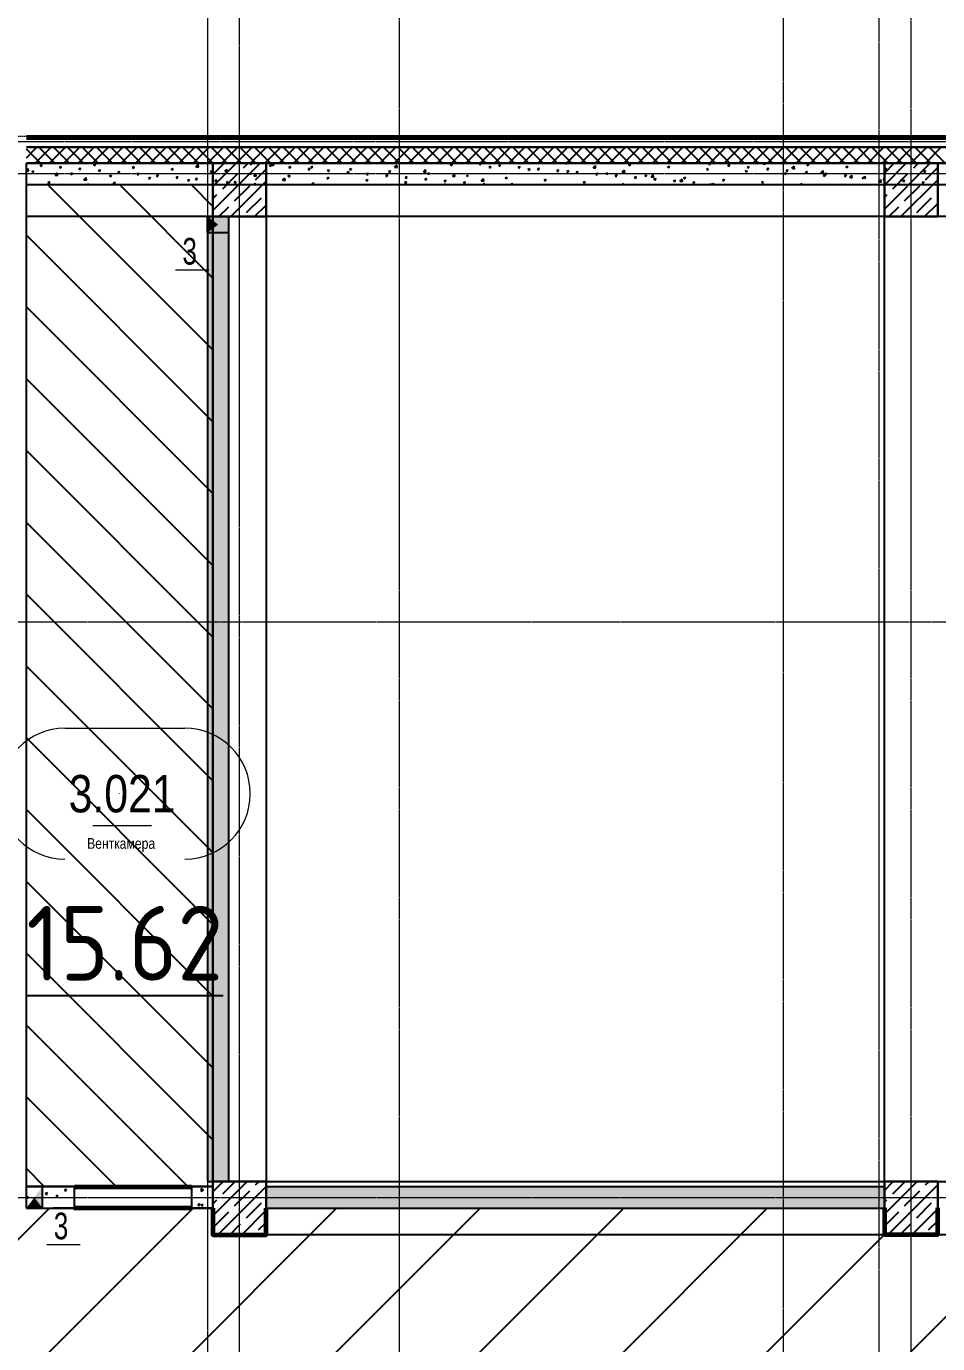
# Model space of a CAD drawing. Header units: millimetres. Extents: x 538266 to 1167394, y 114608 to 637157.
# Drawn here: x 1050734 to 1059284, y 586297 to 598654 of the extents above; entities that cross this region are included whole.
import ezdxf
from ezdxf.enums import TextEntityAlignment as Align

# ---------------------------------------------------------------- set-up
doc = ezdxf.new("R2010")
doc.units = ezdxf.units.MM
for name, pattern in [('CENTER2', [28.575, 19.05, -3.175, 3.175, -3.175]), ('DASHED', [19.05, 12.7, -6.35]), ('HIDDEN2', [4.7625, 3.175, -1.5875])]:
    doc.linetypes.add(name, pattern=pattern)
doc.layers.get('Defpoints').update_dxf_attribs({"color": 140})
for name, color, linetype, lineweight in [('0) шт стен 3 эт', 150, 'Continuous', 60), ('АР_Area', 5, 'Continuous', 5), ('АР_Колонны', 70, 'Continuous', 30), ('АР_Отв. марка', 4, 'Continuous', 9), ('АР_Стены ЖБ', 7, 'Continuous', 35), ('АР_Стены ПЕНОблок', 52, 'Continuous', 20), ('АР_Тонкая', 254, 'Continuous', 5), ('АР_Утеплитель', 31, 'Continuous', 0), ('АР_Штриховка', 8, 'Continuous', 0), ('ОВ_Отопление', 30, 'Continuous', 5)]:
    doc.layers.add(name, color=color, linetype=linetype, lineweight=lineweight)
for name, color, linetype, lineweight, plot in [('АР_Делит', 120, 'Continuous', 0, False), ('КР_Балки-0.5', 60, 'Continuous', 50, False), ('РД_Проем', 230, 'Continuous', 0, False)]:
    doc.layers.add(name, color=color, linetype=linetype, lineweight=lineweight, plot=plot)
doc.layers.add('РД_Оси_100', color=7, linetype='Continuous', lineweight=0, true_color=0x525252)
doc.layers.add('РД_проем_инж перемыч_подсчет', color=50, linetype='Continuous', plot=False)
doc.layers.add('ФВ-5', color=7, linetype='Continuous')
doc.styles.add('Arial0', font='arial.ttf')
doc.styles.add('style1', font='ARIALN.TTF')
doc.styles.add('СПДС', font='isocpeur.ttf', dxfattribs={"width": 0.9})

# ---------------------------------------------------------------- blocks, each defined once
blk = doc.blocks.new('СОШ_2200_АР_ОСИ_М100_28.05.24')
at = {"layer": 'АР_Делит', "color": 251, "linetype": 'DASHED', "true_color": 0x636466}
blk.add_lwpolyline([(-355, 13145), (-355, 100855), (37145, 100855), (37145, 129155), (72745, 129155), (72745, 135155), (114955, 135155), (114955, -355)], dxfattribs=at)
at = {"layer": 'РД_Оси_100', "color": 251, "linetype": 'CENTER2', "true_color": 0x636466}
for p, q in [((-5954.958, 96300), (119910, 96300)), ((-5954.958, 90900), (119910, 90900))]:
    blk.add_line(p, q, dxfattribs=at)
for points in [[(5849.555, 139938.679), (6000, 139538.679), (6000, -6194.559)], [(6300, -6195.83), (6300, 139538.679), (6450, 139938.679)], [(7800, -6155), (7800, 139938.679)], [(11400, 139938.679), (11400, -6155)], [(12000.12, -6155), (12300, -5755), (12300, 139538.679), (12000, 139938.679)], [(12600, -6155), (12600, 139938.679)], [(119910, 100950), (119410, 100800), (-5454.958, 100800), (-5954.958, 100950)], [(119910, 100350), (119410, 100500), (-5454.958, 100500), (-5954.958, 100350)]]:
    blk.add_lwpolyline(points, dxfattribs=at)
blk = doc.blocks.new('MOK-МаркаПом_овал_ареал')
for p, q in [((-5.36, 6.14), (5.89, 6.14)), ((-2.75, -3), (2.75, -3))]:
    blk.add_line(p, q)
for centre, radius, start, end in [((-5.36, 0), 6.14, 90, 270), ((5.89, 0), 6.14, 270, 90), ((-7.41, 0), 7.16, 0, 0.001)]:
    blk.add_arc(centre, radius, start, end)
at = {"color": 0, "style": 'style1'}
blk.add_attdef('АР-ПОМЕЩЕНИЕ:НОМЕР', text='', height=3, dxfattribs=at).set_placement((0.26, 0), align=Align.MIDDLE)
at = {"layer": 'Defpoints', "color": 2, "style": 'style1'}
blk.add_attdef('АР-ПОМЕЩЕНИЕ:НАИМЕНОВАНИЕ', text='', height=1, dxfattribs=at).set_placement((-0.09, -4.81), align=Align.MIDDLE)
blk = doc.blocks.new('MOK-МаркаПроема инж.')
blk.add_line((-1.33, -1.75), (1.8, -1.75))
at = {"color": 0, "style": 'Arial0', "width": 0.7}
blk.add_attdef('АР-ПРОЕМ:Коробка', text='', height=2.5, dxfattribs=at).set_placement((0, 0), align=Align.MIDDLE)
blk = doc.blocks.new('3_этаж1')
at = {"layer": 'АР_Штриховка', "linetype": 'Continuous', "lineweight": 25, "true_color": 0x000000}
h = blk.add_hatch(dxfattribs=at)
h.set_pattern_fill('AR-CONC', color=18, angle=-315, style=0)
h.set_pattern_definition([(95, (480135.4, 374055.5), (140.09465, 117.55338), [19.05, -209.55]), (40, (480135.4, 374055.5), (-160.01845, 110.17673), [15.24, -167.64058]), (145.451445, (480147.07, 374065.29), (-19.9238, 227.7301), [16.19001, -178.09024]), (91.1842, (480099.48, 374091.41), (221.41024, 161.95341), [28.575, -314.325]), (141.63556, (480117.93, 374104.9), (-7.08662, 342.82676), [24.28502, -267.1356]), (36.18415, (480099.48, 374091.4), (-7.08662, 342.82676), [22.85997, -251.45973]), (66, (480126.42, 374100.4), (179.51998, 34.89515), [19.05, -209.55]), (11, (480126.42, 374100.4), (-86.53993, 173.94119), [15.24, -167.64]), (116.451445, (480141.38, 374103.3), (92.98005, 208.83634), [16.19001, -178.08994]), (82.5, (480135.4, 374055.49), (-57.605469, 61.973414), [0, -165.608, 0, -170.18, 0, -168.275]), (52.5, (480135.4, 374055.49), (-23.589727, 118.087), [0, -97.028, 0, -161.798, 0, -64.135]), (12.5, (480095.345, 374015.44), (99.927863, 91.826196), [0, -63.5, 0, -198.12, 0, -262.89]), (2.5, (480077.38, 373997.48), (86.763904, 122.722393), [0, -82.55, 0, -131.572, 0, -186.69])])
h.paths.add_polyline_path([(690584, 596869), (690384, 596869), (690384, 587819), (690584, 587819)], flags=0)
h = blk.add_hatch(dxfattribs=at)
h.set_pattern_fill('AR-CONC', color=18, angle=45, style=0)
h.set_pattern_definition([(95, (480135.4, 374055.5), (140.09465, 117.55338), [19.05, -209.55]), (40, (480135.4, 374055.5), (-160.01845, 110.17673), [15.24, -167.64058]), (145.451445, (480147.07, 374065.29), (-19.9238, 227.7301), [16.19001, -178.09024]), (91.1842, (480099.48, 374091.41), (221.41024, 161.95341), [28.575, -314.325]), (141.63556, (480117.93, 374104.9), (-7.08662, 342.82676), [24.28502, -267.1356]), (36.18415, (480099.48, 374091.4), (-7.08662, 342.82676), [22.85997, -251.45973]), (66, (480126.42, 374100.4), (179.51998, 34.89515), [19.05, -209.55]), (11, (480126.42, 374100.4), (-86.53993, 173.94119), [15.24, -167.64]), (116.451445, (480141.38, 374103.3), (92.98005, 208.83634), [16.19001, -178.08994]), (82.5, (480135.4, 374055.49), (-57.605469, 61.973414), [0, -165.608, 0, -170.18, 0, -168.275]), (52.5, (480135.4, 374055.49), (-23.589727, 118.087), [0, -97.028, 0, -161.798, 0, -64.135]), (12.5, (480095.345, 374015.44), (99.927863, 91.826196), [0, -63.5, 0, -198.12, 0, -262.89]), (2.5, (480077.38, 373997.48), (86.763904, 122.722393), [0, -82.55, 0, -131.572, 0, -186.69])])
h.paths.add_polyline_path([(696734, 587569), (696734, 587769), (690934, 587769), (690934, 587569)], flags=0)
at = {"layer": 'ОВ_Отопление', "linetype": 'Continuous', "lineweight": 25, "true_color": 0x000000}
for points in [[(690384, 596869), (690384, 596719), (690484, 596794)], [(690384, 596719), (690584, 596719), (690484, 596794)], [(688834, 587569), (688834, 587769), (688759, 587669)], [(688684, 587569), (688834, 587569), (688759, 587669)]]:
    blk.add_hatch(color=18, dxfattribs=at).paths.add_polyline_path(points, flags=0)
at = {"layer": 'АР_Колонны', "color": 18, "linetype": 'HIDDEN2', "lineweight": 25, "true_color": 0x000000}
for p, q in [((690434, 597369), (690934, 597369)), ((690434, 596869), (690434, 597369)), ((690934, 597369), (690934, 596869)), ((696734, 597369), (697234, 597369)), ((696734, 596869), (696734, 597369)), ((697234, 597369), (697234, 596869)), ((690934, 596869), (690434, 596869)), ((697234, 596869), (696734, 596869)), ((690434, 587819), (690934, 587819)), ((690434, 587319), (690434, 587819)), ((690934, 587819), (690934, 587319)), ((696734, 587819), (697234, 587819)), ((696734, 587319), (696734, 587819)), ((697234, 587819), (697234, 587319)), ((690934, 587319), (690434, 587319)), ((697234, 587319), (696734, 587319))]:
    blk.add_line(p, q, dxfattribs=at)
at = {"layer": 'АР_Колонны', "color": 18, "linetype": 'Continuous', "lineweight": 25, "true_color": 0x000000}
for p, q in [((690934, 597369), (690434, 597369)), ((690434, 597369), (690434, 596869)), ((690934, 597369), (690434, 597369)), ((690434, 597369), (690434, 596869)), ((690934, 596869), (690934, 597369)), ((690934, 596869), (690934, 597369)), ((697234, 597369), (696734, 597369)), ((696734, 597369), (696734, 596869)), ((697234, 597369), (696734, 597369)), ((696734, 597369), (696734, 596869)), ((697234, 596869), (697234, 597369)), ((697234, 596869), (697234, 597369)), ((690434, 596869), (690934, 596869)), ((690434, 596869), (690934, 596869)), ((696734, 596869), (697234, 596869)), ((696734, 596869), (697234, 596869)), ((690934, 587819), (690434, 587819)), ((690434, 587819), (690434, 587319)), ((690934, 587819), (690434, 587819)), ((690434, 587819), (690434, 587319)), ((690934, 587319), (690934, 587819)), ((690934, 587319), (690934, 587819)), ((697234, 587819), (696734, 587819)), ((696734, 587819), (696734, 587319)), ((697234, 587819), (696734, 587819)), ((696734, 587819), (696734, 587319)), ((697234, 587319), (697234, 587819)), ((697234, 587319), (697234, 587819)), ((690434, 587319), (690934, 587319)), ((690434, 587319), (690934, 587319)), ((696734, 587319), (697234, 587319)), ((696734, 587319), (697234, 587319))]:
    blk.add_line(p, q, dxfattribs=at)
at = {"layer": 'АР_Стены ЖБ', "color": 18, "linetype": 'Continuous', "lineweight": 25, "true_color": 0x000000}
for p, q in [((690934, 597369), (690434, 597369)), ((690434, 597369), (690434, 596869)), ((690934, 596869), (690934, 597369)), ((697234, 597369), (696734, 597369)), ((696734, 597369), (696734, 596869)), ((697234, 596869), (697234, 597369)), ((690434, 596869), (690934, 596869)), ((696734, 596869), (697234, 596869)), ((690934, 587819), (690434, 587819)), ((690434, 587819), (690434, 587319)), ((690934, 587319), (690934, 587819)), ((697234, 587819), (696734, 587819)), ((696734, 587819), (696734, 587319)), ((697234, 587319), (697234, 587819)), ((690434, 587319), (690934, 587319)), ((696734, 587319), (697234, 587319))]:
    blk.add_line(p, q, dxfattribs=at)
at = {"layer": 'АР_Стены ПЕНОблок', "color": 18, "linetype": 'Continuous', "lineweight": 25, "true_color": 0x000000}
for p, q in [((708584, 597369), (688684, 597369)), ((688684, 597169), (708584, 597169)), ((690584, 596869), (690384, 596869)), ((690384, 596869), (690384, 587819)), ((690584, 587819), (690584, 596869)), ((690384, 587819), (690584, 587819)), ((689134, 587769), (688684, 587769)), ((689134, 587569), (689134, 587769)), ((690434, 587769), (690234, 587769)), ((690234, 587769), (690234, 587569)), ((690434, 587569), (690434, 587769)), ((696734, 587769), (690934, 587769)), ((690934, 587769), (690934, 587569)), ((696734, 587569), (696734, 587769)), ((688684, 587569), (689134, 587569)), ((690234, 587569), (690434, 587569)), ((690934, 587569), (696734, 587569))]:
    blk.add_line(p, q, dxfattribs=at)
at = {"layer": 'АР_Тонкая', "color": 18, "linetype": 'Continuous', "lineweight": 25, "true_color": 0x000000}
for p, q in [((708584, 597624), (688684, 597624)), ((708584, 597599), (688684, 597599)), ((688684, 597599), (708584, 597599)), ((688684, 597519), (708584, 597519))]:
    blk.add_line(p, q, dxfattribs=at)
at = {"layer": 'АР_Утеплитель', "color": 18, "linetype": 'Continuous', "lineweight": 25, "true_color": 0x000000}
for p, q in [((708584, 597519), (688684, 597519)), ((688684, 597369), (708584, 597369))]:
    blk.add_line(p, q, dxfattribs=at)
at = {"layer": 'АР_Штриховка', "color": 18, "linetype": 'Continuous', "lineweight": 25, "true_color": 0x000000}
for p, q in [((688684, 597623), (708584, 597623)), ((688684, 597622), (708584, 597622)), ((688684, 597621), (708584, 597621)), ((688684, 597620), (708584, 597620)), ((688684, 597619), (708584, 597619)), ((688684, 597618), (708584, 597618)), ((688684, 597617), (708584, 597617)), ((688684, 597616), (708584, 597616)), ((688684, 597615), (708584, 597615)), ((688684, 597614), (708584, 597614)), ((688684, 597613), (708584, 597613)), ((688684, 597612), (708584, 597612)), ((688684, 597611), (708584, 597611)), ((688684, 597610), (708584, 597610)), ((688684, 597609), (708584, 597609)), ((688684, 597608), (708584, 597608)), ((688684, 597607), (708584, 597607)), ((688684, 597606), (708584, 597606)), ((688684, 597605), (708584, 597605)), ((688684, 597604), (708584, 597604)), ((688684, 597603), (708584, 597603)), ((688684, 597602), (708584, 597602)), ((688684, 597601), (708584, 597601)), ((688684, 597600), (708584, 597600)), ((688684, 597599), (708584, 597599)), ((688684, 597421), (688781, 597519)), ((688817, 597369), (688684, 597503)), ((688766, 597369), (688916, 597519)), ((688952, 597369), (688802, 597519)), ((688901, 597369), (689051, 597519)), ((689087, 597369), (688937, 597519)), ((689035, 597369), (689185, 597519)), ((689221, 597369), (689071, 597519)), ((689170, 597369), (689320, 597519)), ((689356, 597369), (689206, 597519)), ((689305, 597369), (689455, 597519)), ((689491, 597369), (689341, 597519)), ((689439, 597369), (689589, 597519)), ((689626, 597369), (689476, 597519)), ((689574, 597369), (689724, 597519)), ((689760, 597369), (689610, 597519)), ((689709, 597369), (689859, 597519)), ((689895, 597369), (689745, 597519)), ((689844, 597369), (689994, 597519)), ((690030, 597369), (689880, 597519)), ((689978, 597369), (690128, 597519)), ((690164, 597369), (690014, 597519)), ((690113, 597369), (690263, 597519)), ((690299, 597369), (690149, 597519)), ((690248, 597369), (690398, 597519)), ((690434, 597369), (690284, 597519)), ((690382, 597369), (690532, 597519)), ((690569, 597369), (690419, 597519)), ((690517, 597369), (690667, 597519)), ((690703, 597369), (690553, 597519)), ((690652, 597369), (690802, 597519)), ((690838, 597369), (690688, 597519)), ((690786, 597369), (690936, 597519)), ((690973, 597369), (690823, 597519)), ((690921, 597369), (691071, 597519)), ((691107, 597369), (690957, 597519)), ((691056, 597369), (691206, 597519)), ((691242, 597369), (691092, 597519)), ((691191, 597369), (691341, 597519)), ((691377, 597369), (691227, 597519)), ((691325, 597369), (691475, 597519)), ((691511, 597369), (691361, 597519)), ((691460, 597369), (691610, 597519)), ((691646, 597369), (691496, 597519)), ((691595, 597369), (691745, 597519)), ((691781, 597369), (691631, 597519)), ((691729, 597369), (691879, 597519)), ((691916, 597369), (691766, 597519)), ((691864, 597369), (692014, 597519)), ((692050, 597369), (691900, 597519)), ((691999, 597369), (692149, 597519)), ((692185, 597369), (692035, 597519)), ((692134, 597369), (692284, 597519)), ((692320, 597369), (692170, 597519)), ((692268, 597369), (692418, 597519)), ((692454, 597369), (692304, 597519)), ((692403, 597369), (692553, 597519)), ((692589, 597369), (692439, 597519)), ((692538, 597369), (692688, 597519)), ((692724, 597369), (692574, 597519)), ((692672, 597369), (692822, 597519)), ((692858, 597369), (692708, 597519)), ((692807, 597369), (692957, 597519)), ((692993, 597369), (692843, 597519)), ((692942, 597369), (693092, 597519)), ((693128, 597369), (692978, 597519)), ((693076, 597369), (693226, 597519)), ((693263, 597369), (693113, 597519)), ((693211, 597369), (693361, 597519)), ((693397, 597369), (693247, 597519)), ((693346, 597369), (693496, 597519)), ((693532, 597369), (693382, 597519)), ((693481, 597369), (693631, 597519)), ((693667, 597369), (693517, 597519)), ((693615, 597369), (693765, 597519)), ((693801, 597369), (693651, 597519)), ((693750, 597369), (693900, 597519)), ((693936, 597369), (693786, 597519)), ((693885, 597369), (694035, 597519)), ((694071, 597369), (693921, 597519)), ((694019, 597369), (694169, 597519)), ((694206, 597369), (694056, 597519)), ((694154, 597369), (694304, 597519)), ((694340, 597369), (694190, 597519)), ((694289, 597369), (694439, 597519)), ((694475, 597369), (694325, 597519)), ((694423, 597369), (694573, 597519)), ((694610, 597369), (694460, 597519)), ((694558, 597369), (694708, 597519)), ((694744, 597369), (694594, 597519)), ((694693, 597369), (694843, 597519)), ((694879, 597369), (694729, 597519)), ((694828, 597369), (694978, 597519)), ((695014, 597369), (694864, 597519)), ((694962, 597369), (695112, 597519)), ((695148, 597369), (694998, 597519)), ((695097, 597369), (695247, 597519)), ((695283, 597369), (695133, 597519)), ((695232, 597369), (695382, 597519)), ((695418, 597369), (695268, 597519)), ((695366, 597369), (695516, 597519)), ((695553, 597369), (695403, 597519)), ((695501, 597369), (695651, 597519)), ((695687, 597369), (695537, 597519)), ((695636, 597369), (695786, 597519)), ((695822, 597369), (695672, 597519)), ((695771, 597369), (695921, 597519)), ((695957, 597369), (695807, 597519)), ((695905, 597369), (696055, 597519)), ((696091, 597369), (695941, 597519)), ((696040, 597369), (696190, 597519)), ((696226, 597369), (696076, 597519)), ((696175, 597369), (696325, 597519)), ((696361, 597369), (696211, 597519)), ((696309, 597369), (696459, 597519)), ((696495, 597369), (696345, 597519)), ((696444, 597369), (696594, 597519)), ((696630, 597369), (696480, 597519)), ((696579, 597369), (696729, 597519)), ((696765, 597369), (696615, 597519)), ((696713, 597369), (696863, 597519)), ((696900, 597369), (696750, 597519)), ((696848, 597369), (696998, 597519)), ((697034, 597369), (696884, 597519)), ((696983, 597369), (697133, 597519)), ((697169, 597369), (697019, 597519)), ((697118, 597369), (697268, 597519)), ((697304, 597369), (697154, 597519)), ((688684, 597300), (688702, 597320)), ((688705, 597296), (688702, 597320)), ((688813, 597344), (688825, 597359)), ((688813, 597344), (688828, 597343)), ((688828, 597343), (688825, 597359)), ((688955, 597369), (688961, 597365)), ((688961, 597365), (688962, 597369)), ((688995, 597329), (689007, 597343)), ((688995, 597329), (689010, 597327)), ((689010, 597327), (689007, 597343)), ((689177, 597313), (689190, 597327)), ((689193, 597311), (689190, 597327)), ((689313, 597354), (689331, 597360)), ((689313, 597353), (689326, 597345)), ((689326, 597345), (689331, 597360)), ((689678, 597333), (689696, 597340)), ((689678, 597333), (689691, 597324)), ((689691, 597324), (689696, 597340)), ((690043, 597313), (690061, 597320)), ((690056, 597304), (690061, 597319)), ((690275, 597336), (690295, 597357)), ((690275, 597336), (690298, 597333)), ((690298, 597333), (690295, 597357)), ((690434, 597151), (690652, 597369)), ((690434, 596926), (690876, 597369)), ((690434, 597263), (690540, 597369)), ((690630, 597369), (690634, 597366)), ((690634, 597366), (690635, 597369)), ((690722, 597327), (690764, 597369)), ((690782, 597360), (690789, 597369)), ((690782, 597360), (690797, 597359)), ((690797, 597359), (690795, 597369)), ((690964, 597344), (690976, 597359)), ((690964, 597344), (690979, 597343)), ((690979, 597343), (690976, 597359)), ((690987, 597354), (691004, 597361)), ((690987, 597354), (690999, 597345)), ((690999, 597345), (691004, 597361)), ((691146, 597328), (691158, 597343)), ((691146, 597328), (691161, 597327)), ((691161, 597327), (691158, 597343)), ((691328, 597312), (691341, 597327)), ((691343, 597311), (691341, 597327)), ((691352, 597334), (691370, 597341)), ((691352, 597334), (691364, 597325)), ((691364, 597325), (691369, 597340)), ((691717, 597313), (691735, 597320)), ((691729, 597305), (691734, 597320)), ((692139, 597332), (692159, 597352)), ((692139, 597332), (692162, 597328)), ((692162, 597328), (692159, 597352)), ((692304, 597369), (692308, 597366)), ((692308, 597366), (692309, 597369)), ((692660, 597355), (692678, 597361)), ((692660, 597354), (692673, 597346)), ((692673, 597346), (692678, 597361)), ((692933, 597360), (692940, 597369)), ((692933, 597360), (692948, 597359)), ((692948, 597359), (692946, 597369)), ((693025, 597334), (693043, 597341)), ((693025, 597334), (693038, 597326)), ((693038, 597326), (693043, 597341)), ((693115, 597344), (693127, 597359)), ((693115, 597344), (693130, 597343)), ((693130, 597343), (693127, 597359)), ((693297, 597328), (693309, 597343)), ((693297, 597328), (693312, 597327)), ((693312, 597327), (693309, 597343)), ((693390, 597314), (693408, 597321)), ((693403, 597305), (693408, 597321)), ((693479, 597312), (693492, 597327)), ((693494, 597311), (693492, 597327)), ((693732, 597369), (693732, 597369)), ((693732, 597369), (693754, 597365)), ((693754, 597365), (693754, 597369)), ((693978, 597369), (693981, 597367)), ((693981, 597367), (693982, 597369)), ((694003, 597327), (694023, 597347)), ((694003, 597327), (694025, 597323)), ((694025, 597323), (694023, 597347)), ((694334, 597355), (694352, 597362)), ((694334, 597355), (694346, 597346)), ((694346, 597346), (694351, 597362)), ((694699, 597335), (694717, 597342)), ((694699, 597335), (694711, 597326)), ((694711, 597326), (694717, 597341)), ((695064, 597315), (695082, 597321)), ((695076, 597306), (695082, 597321)), ((695084, 597360), (695091, 597369)), ((695084, 597360), (695099, 597358)), ((695099, 597358), (695097, 597369)), ((695266, 597344), (695278, 597358)), ((695266, 597344), (695281, 597342)), ((695281, 597342), (695278, 597358)), ((695448, 597328), (695460, 597342)), ((695448, 597328), (695463, 597327)), ((695463, 597327), (695460, 597342)), ((695596, 597364), (695600, 597369)), ((695596, 597364), (695618, 597360)), ((695618, 597360), (695617, 597369)), ((695630, 597312), (695643, 597327)), ((695645, 597311), (695642, 597327)), ((695653, 597369), (695655, 597367)), ((695655, 597367), (695655, 597369)), ((695867, 597322), (695887, 597342)), ((695867, 597322), (695889, 597318)), ((695889, 597318), (695887, 597342)), ((696007, 597356), (696025, 597363)), ((696007, 597356), (696020, 597347)), ((696020, 597347), (696025, 597362)), ((696372, 597335), (696390, 597342)), ((696372, 597335), (696385, 597327)), ((696385, 597327), (696390, 597342)), ((696734, 597164), (696938, 597369)), ((696734, 596940), (697162, 597369)), ((696734, 597277), (696826, 597369)), ((696737, 597315), (696755, 597322)), ((696750, 597306), (696755, 597322)), ((697009, 597327), (697050, 597369)), ((697121, 597215), (697234, 597328)), ((688684, 597299), (688705, 597296)), ((688735, 597292), (688753, 597299)), ((688735, 597292), (688747, 597283)), ((688747, 597283), (688752, 597299)), ((688886, 597190), (688904, 597197)), ((688899, 597181), (688904, 597196)), ((688953, 597257), (688973, 597278)), ((688953, 597257), (688976, 597254)), ((688976, 597254), (688973, 597278)), ((689100, 597272), (689118, 597278)), ((689100, 597271), (689112, 597263)), ((689112, 597263), (689117, 597278)), ((689177, 597313), (689193, 597311)), ((689224, 597215), (689244, 597236)), ((689224, 597215), (689247, 597212)), ((689247, 597212), (689244, 597236)), ((689360, 597297), (689372, 597311)), ((689360, 597297), (689375, 597295)), ((689375, 597295), (689372, 597311)), ((689465, 597251), (689483, 597258)), ((689465, 597251), (689477, 597243)), ((689477, 597243), (689482, 597258)), ((689496, 597173), (689515, 597194)), ((689518, 597170), (689515, 597194)), ((689542, 597281), (689554, 597295)), ((689542, 597281), (689557, 597279)), ((689557, 597279), (689554, 597295)), ((689724, 597265), (689736, 597279)), ((689724, 597265), (689739, 597263)), ((689739, 597263), (689736, 597279)), ((689830, 597231), (689848, 597238)), ((689830, 597231), (689842, 597222)), ((689842, 597222), (689848, 597238)), ((689906, 597249), (689918, 597263)), ((689906, 597249), (689921, 597247)), ((689921, 597247), (689918, 597263)), ((690043, 597313), (690056, 597304)), ((690088, 597233), (690101, 597247)), ((690088, 597233), (690104, 597232)), ((690103, 597232), (690101, 597247)), ((690195, 597211), (690213, 597217)), ((690195, 597210), (690207, 597202)), ((690207, 597202), (690213, 597217)), ((690271, 597217), (690283, 597232)), ((690271, 597217), (690286, 597216)), ((690286, 597216), (690283, 597232)), ((690408, 597293), (690426, 597299)), ((690408, 597292), (690421, 597284)), ((690421, 597284), (690426, 597299)), ((690453, 597201), (690465, 597216)), ((690453, 597201), (690468, 597200)), ((690468, 597200), (690465, 597216)), ((690526, 597131), (690666, 597271)), ((690546, 597294), (690566, 597315)), ((690546, 597294), (690569, 597291)), ((690560, 597190), (690578, 597197)), ((690569, 597291), (690566, 597315)), ((690572, 597181), (690578, 597197)), ((690601, 596869), (690934, 597202)), ((690635, 597185), (690647, 597200)), ((690650, 597184), (690647, 597200)), ((690773, 597272), (690791, 597279)), ((690773, 597272), (690786, 597263)), ((690786, 597263), (690791, 597279)), ((690817, 597252), (690837, 597273)), ((690817, 597252), (690840, 597249)), ((690835, 597215), (690934, 597314)), ((690840, 597249), (690837, 597273)), ((691088, 597210), (691108, 597231)), ((691088, 597210), (691111, 597207)), ((691111, 597207), (691108, 597231)), ((691138, 597252), (691156, 597259)), ((691138, 597252), (691151, 597243)), ((691151, 597243), (691156, 597258)), ((691328, 597312), (691344, 597311)), ((691503, 597231), (691521, 597238)), ((691503, 597231), (691516, 597223)), ((691511, 597296), (691523, 597311)), ((691511, 597296), (691526, 597295)), ((691516, 597223), (691521, 597238)), ((691526, 597295), (691523, 597311)), ((691693, 597280), (691705, 597295)), ((691693, 597280), (691708, 597279)), ((691708, 597279), (691705, 597295)), ((691717, 597313), (691729, 597305)), ((691868, 597211), (691886, 597218)), ((691868, 597211), (691881, 597202)), ((691875, 597265), (691887, 597279)), ((691875, 597265), (691890, 597263)), ((691881, 597202), (691886, 597218)), ((691890, 597263), (691887, 597279)), ((692057, 597249), (692069, 597263)), ((692057, 597249), (692072, 597247)), ((692072, 597247), (692069, 597263)), ((692082, 597293), (692100, 597300)), ((692082, 597293), (692094, 597284)), ((692094, 597284), (692099, 597300)), ((692233, 597191), (692251, 597198)), ((692239, 597233), (692252, 597247)), ((692239, 597233), (692254, 597231)), ((692246, 597182), (692251, 597197)), ((692254, 597231), (692251, 597247)), ((692410, 597289), (692430, 597310)), ((692410, 597289), (692433, 597286)), ((692421, 597217), (692434, 597231)), ((692421, 597217), (692437, 597215)), ((692433, 597286), (692430, 597310)), ((692437, 597215), (692434, 597231)), ((692447, 597273), (692465, 597280)), ((692447, 597272), (692459, 597264)), ((692459, 597264), (692465, 597279)), ((692604, 597201), (692616, 597215)), ((692604, 597201), (692619, 597199)), ((692619, 597199), (692616, 597215)), ((692681, 597247), (692701, 597268)), ((692681, 597247), (692704, 597244)), ((692704, 597244), (692701, 597268)), ((692786, 597185), (692798, 597199)), ((692801, 597183), (692798, 597199)), ((692812, 597252), (692830, 597259)), ((692812, 597252), (692824, 597244)), ((692824, 597244), (692830, 597259)), ((692952, 597205), (692972, 597226)), ((692952, 597205), (692975, 597202)), ((692975, 597202), (692972, 597226)), ((693177, 597232), (693195, 597239)), ((693177, 597232), (693189, 597223)), ((693189, 597223), (693195, 597239)), ((693390, 597314), (693403, 597305)), ((693479, 597312), (693495, 597311)), ((693542, 597212), (693560, 597219)), ((693542, 597211), (693554, 597203)), ((693554, 597203), (693560, 597218)), ((693662, 597296), (693674, 597311)), ((693662, 597296), (693677, 597295)), ((693677, 597295), (693674, 597311)), ((693755, 597294), (693773, 597300)), ((693755, 597293), (693768, 597285)), ((693768, 597285), (693773, 597300)), ((693844, 597280), (693856, 597295)), ((693844, 597280), (693859, 597279)), ((693859, 597279), (693856, 597295)), ((693907, 597191), (693925, 597198)), ((693919, 597183), (693925, 597198)), ((694026, 597264), (694038, 597279)), ((694026, 597264), (694041, 597263)), ((694041, 597263), (694038, 597279)), ((694120, 597273), (694138, 597280)), ((694120, 597273), (694133, 597265)), ((694133, 597265), (694138, 597280)), ((694208, 597248), (694220, 597263)), ((694208, 597248), (694223, 597247)), ((694223, 597247), (694220, 597263)), ((694274, 597285), (694294, 597305)), ((694274, 597285), (694297, 597281)), ((694297, 597281), (694294, 597305)), ((694390, 597232), (694403, 597247)), ((694390, 597232), (694405, 597231)), ((694405, 597231), (694402, 597247)), ((694485, 597253), (694503, 597260)), ((694485, 597253), (694498, 597244)), ((694498, 597244), (694503, 597260)), ((694545, 597243), (694565, 597263)), ((694545, 597243), (694568, 597239)), ((694568, 597239), (694565, 597263)), ((694572, 597217), (694585, 597231)), ((694572, 597217), (694588, 597215)), ((694588, 597215), (694585, 597231)), ((694755, 597201), (694767, 597215)), ((694755, 597201), (694770, 597199)), ((694770, 597199), (694767, 597215)), ((694816, 597201), (694836, 597221)), ((694816, 597201), (694839, 597197)), ((694839, 597197), (694836, 597221)), ((694850, 597233), (694868, 597239)), ((694850, 597232), (694863, 597224)), ((694863, 597224), (694868, 597239)), ((694937, 597185), (694949, 597199)), ((694952, 597183), (694949, 597199)), ((695064, 597314), (695076, 597306)), ((695215, 597212), (695233, 597219)), ((695215, 597212), (695228, 597203)), ((695228, 597203), (695233, 597219)), ((695429, 597294), (695447, 597301)), ((695429, 597294), (695441, 597285)), ((695441, 597285), (695447, 597301)), ((695580, 597192), (695598, 597199)), ((695593, 597183), (695598, 597198)), ((695630, 597312), (695645, 597311)), ((695794, 597274), (695812, 597281)), ((695794, 597274), (695806, 597265)), ((695806, 597265), (695812, 597280)), ((695813, 597296), (695825, 597311)), ((695813, 597296), (695828, 597295)), ((695828, 597295), (695825, 597311)), ((695995, 597280), (696007, 597295)), ((695995, 597280), (696010, 597279)), ((696010, 597279), (696007, 597295)), ((696138, 597280), (696158, 597300)), ((696138, 597280), (696160, 597276)), ((696160, 597276), (696158, 597300)), ((696159, 597253), (696177, 597260)), ((696159, 597253), (696171, 597245)), ((696171, 597245), (696177, 597260)), ((696177, 597264), (696189, 597279)), ((696177, 597264), (696192, 597263)), ((696192, 597263), (696189, 597279)), ((696359, 597248), (696371, 597263)), ((696359, 597248), (696374, 597247)), ((696374, 597247), (696371, 597263)), ((696409, 597238), (696429, 597258)), ((696409, 597238), (696431, 597234)), ((696431, 597234), (696429, 597258)), ((696524, 597233), (696542, 597240)), ((696524, 597233), (696536, 597224)), ((696537, 597224), (696542, 597240)), ((696541, 597232), (696553, 597247)), ((696541, 597232), (696556, 597231)), ((696556, 597231), (696553, 597247)), ((696680, 597196), (696700, 597216)), ((696680, 597196), (696703, 597192)), ((696703, 597192), (696700, 597216)), ((696723, 597216), (696736, 597231)), ((696723, 597216), (696739, 597215)), ((696739, 597215), (696736, 597231)), ((696737, 597315), (696750, 597306)), ((696812, 597131), (696952, 597271)), ((696887, 596869), (697234, 597215)), ((696889, 597213), (696907, 597220)), ((696889, 597213), (696902, 597204)), ((696902, 597204), (696907, 597219)), ((696906, 597200), (696918, 597215)), ((696906, 597200), (696921, 597199)), ((696921, 597199), (696918, 597215)), ((697088, 597184), (697100, 597199)), ((697103, 597183), (697100, 597199)), ((697102, 597295), (697120, 597302)), ((697102, 597294), (697115, 597286)), ((697115, 597286), (697120, 597301)), ((688886, 597189), (688899, 597181)), ((689251, 597169), (689269, 597176)), ((689251, 597169), (689252, 597169)), ((689267, 597169), (689269, 597176)), ((689496, 597173), (689518, 597170)), ((690434, 597038), (690470, 597075)), ((690560, 597190), (690572, 597181)), ((690635, 597185), (690650, 597184)), ((690638, 597018), (690779, 597159)), ((690817, 597169), (690829, 597184)), ((690817, 597169), (690821, 597169)), ((690832, 597169), (690829, 597184)), ((690925, 597170), (690943, 597177)), ((690925, 597170), (690926, 597169)), ((690940, 597169), (690943, 597176)), ((691360, 597169), (691379, 597189)), ((691382, 597169), (691379, 597189)), ((692233, 597191), (692246, 597182)), ((692598, 597170), (692616, 597177)), ((692598, 597170), (692601, 597169)), ((692613, 597169), (692616, 597177)), ((692786, 597185), (692801, 597183)), ((692968, 597169), (692980, 597183)), ((692968, 597169), (692970, 597169)), ((692983, 597169), (692980, 597183)), ((693228, 597169), (693243, 597184)), ((693245, 597169), (693243, 597184)), ((693907, 597191), (693919, 597183)), ((694272, 597171), (694290, 597178)), ((694272, 597171), (694275, 597169)), ((694287, 597169), (694290, 597178)), ((694937, 597185), (694952, 597183)), ((695097, 597169), (695107, 597179)), ((695108, 597169), (695107, 597179)), ((695119, 597169), (695131, 597183)), ((695134, 597169), (695131, 597183)), ((695580, 597192), (695593, 597183)), ((695945, 597171), (695949, 597169)), ((695946, 597172), (695963, 597178)), ((695960, 597169), (695963, 597178)), ((696734, 597052), (696756, 597075)), ((696924, 597018), (697065, 597159)), ((696965, 597169), (696971, 597174)), ((696971, 597169), (696971, 597174)), ((697088, 597184), (697103, 597183)), ((697233, 597103), (697234, 597103)), ((690489, 596869), (690582, 596962)), ((690750, 596906), (690891, 597046)), ((690825, 596869), (690934, 596977)), ((696775, 596869), (696868, 596962)), ((697037, 596906), (697177, 597046)), ((697111, 596869), (697234, 596991)), ((697224, 596869), (697234, 596879)), ((690434, 587721), (690531, 587819)), ((690434, 587497), (690756, 587819)), ((690526, 587701), (690643, 587819)), ((690835, 587786), (690868, 587819)), ((696734, 587735), (696817, 587819)), ((696734, 587511), (697042, 587819)), ((696812, 587701), (696929, 587819)), ((697121, 587786), (697154, 587819)), ((688687, 587663), (688695, 587680)), ((688702, 587665), (688695, 587680)), ((688867, 587697), (688874, 587715)), ((688867, 587697), (688882, 587700)), ((688882, 587700), (688874, 587715)), ((688982, 587676), (688968, 587686)), ((688971, 587667), (688969, 587686)), ((689046, 587732), (689054, 587750)), ((689046, 587732), (689061, 587735)), ((689061, 587735), (689054, 587750)), ((690327, 587723), (690327, 587752)), ((690346, 587736), (690327, 587752)), ((690327, 587723), (690345, 587737)), ((690480, 587319), (690934, 587772)), ((690638, 587589), (690779, 587729)), ((696766, 587319), (697234, 587786)), ((696924, 587589), (697065, 587729)), ((688687, 587662), (688702, 587665)), ((688756, 587618), (688756, 587647)), ((688775, 587631), (688756, 587646)), ((688756, 587618), (688774, 587632)), ((688829, 587569), (688829, 587569)), ((688971, 587667), (688982, 587677)), ((689134, 587572), (689128, 587575)), ((689130, 587569), (689129, 587576)), ((690296, 587594), (690304, 587611)), ((690296, 587594), (690311, 587597)), ((690311, 587597), (690304, 587611)), ((690331, 587587), (690329, 587606)), ((690342, 587596), (690329, 587605)), ((690331, 587587), (690343, 587596)), ((690434, 587609), (690470, 587645)), ((690750, 587477), (690891, 587617)), ((696734, 587623), (696756, 587645)), ((696991, 587319), (697234, 587562)), ((697037, 587477), (697177, 587617)), ((697233, 587673), (697234, 587674)), ((690442, 587393), (690582, 587533)), ((690705, 587319), (690934, 587548)), ((690863, 587365), (690934, 587435)), ((696734, 587398), (696868, 587533)), ((697149, 587365), (697234, 587449)), ((690592, 587319), (690694, 587421)), ((690929, 587319), (690934, 587323)), ((696878, 587319), (696981, 587421)), ((697215, 587319), (697234, 587337))]:
    blk.add_line(p, q, dxfattribs=at)
at = {"layer": 'КР_Балки-0.5', "color": 18, "lineweight": 25, "ltscale": 200, "true_color": 0x000000}
for p, q in [((688684, 596869), (688684, 597369)), ((688684, 597369), (708284, 597369)), ((708284, 596869), (688684, 596869)), ((690434, 587819), (690434, 596869)), ((690434, 596869), (690934, 596869)), ((690934, 596869), (690934, 587819)), ((696734, 587819), (696734, 596869)), ((696734, 596869), (697234, 596869)), ((690934, 587819), (690434, 587819)), ((690934, 587319), (690934, 587819)), ((690934, 587819), (708284, 587819)), ((697234, 587819), (696734, 587819)), ((708284, 587319), (690934, 587319)), ((696781, 587319), (697181, 587319))]:
    blk.add_line(p, q, dxfattribs=at)
at = {"layer": 'ОВ_Отопление', "color": 18, "linetype": 'Continuous', "lineweight": 25, "true_color": 0x000000}
for p, q in [((690384, 596719), (690384, 596869)), ((690384, 596869), (690584, 596869)), ((690584, 596719), (690584, 596869)), ((690384, 596719), (690584, 596719)), ((688834, 587769), (688684, 587769)), ((688684, 587569), (688684, 587769)), ((688834, 587569), (688834, 587769)), ((688834, 587569), (688684, 587569))]:
    blk.add_line(p, q, dxfattribs=at)
at = {"layer": 'РД_Проем', "color": 18, "linetype": 'Continuous', "lineweight": 25, "true_color": 0x000000}
for p, q in [((690234, 587769), (689134, 587769)), ((690234, 587569), (689134, 587569))]:
    blk.add_line(p, q, dxfattribs=at)
at = {"layer": 'РД_проем_инж перемыч_подсчет', "color": 18, "linetype": 'Continuous', "lineweight": 25, "true_color": 0x000000}
for p, q in [((690434, 587769), (688934, 587769)), ((690434, 587569), (688934, 587569))]:
    blk.add_line(p, q, dxfattribs=at)
at = {"layer": 'АР_Отв. марка', "color": 18, "linetype": 'Continuous', "lineweight": 25, "true_color": 0x000000, "xscale": 100, "yscale": 100, "zscale": 100}
for p in [(690216, 596544, 580), (689009, 587401, 580)]:
    blk.add_blockref('MOK-МаркаПроема инж.', p, dxfattribs=at).add_auto_attribs({'АР-ПРОЕМ:Коробка': '3'})

msp = doc.modelspace()

# ---------------------------------------------------------------- hatches: boundary and pattern name
at = {"layer": 'ФВ-5'}
h = msp.add_hatch(dxfattribs=at)
h.set_pattern_fill('ANSI31', color=1, scale=150, angle=90, style=0)
h.paths.add_polyline_path([(1050734, 597169), (1052484, 597169), (1052484, 587771), (1050734, 587771)])
h = msp.add_hatch(dxfattribs=at)
h.set_pattern_fill('ANSI31', color=3, scale=300)
h.paths.add_polyline_path([(1091869, 587369), (1091834, 587369), (1091834, 587419), (1090314, 587419), (1090314, 587419), (1090314, 587419), (1086284, 587419), (1085784, 587419), (1085504, 587419), (1081754, 587418), (1081751, 587418), (1080284, 587419), (1079784, 587419), (1079784, 587569), (1075034, 587569), (1075034, 587569), (1074834, 587569), (1070834, 587569), (1070834, 587319), (1070334, 587319), (1070334, 587319), (1070491, 587319), (1070834, 587662), (1070834, 587769), (1070828, 587769), (1070834, 587774), (1070834, 587819), (1070766, 587819), (1070334, 587386), (1070334, 587319), (1070378, 587319), (1070378, 587319), (1070334, 587319), (1070334, 587769), (1064991, 587769), (1064984, 587761), (1064984, 587537), (1064984, 587537), (1064984, 587319), (1064484, 587319), (1064484, 587569), (1059291, 587569), (1059284, 587562), (1059284, 587319), (1058784, 587319), (1058784, 587569), (1052984, 587569), (1052984, 587319), (1052984, 587319), (1052484, 587319), (1052484, 587569), (1052284, 587569), (1052284, 587569), (1051180, 587569), (1050734, 587569), (1048404, 587569), (1048404, 587249), (1046834, 587249), (1046834, 585469), (1052534, 585469), (1052534, 585469), (1052934, 585469), (1058834, 585469), (1058834, 585469), (1059234, 585469), (1059234, 585069), (1059134, 585069), (1059134, 583829), (1059134, 579349), (1059134, 579169), (1059234, 579169), (1059234, 578769), (1058934, 578769), (1058934, 573169), (1059134, 573169), (1059234, 573169), (1059234, 572769), (1059134, 572769), (1059134, 567514), (1060054, 567514), (1060054, 567394), (1060054, 567049), (1060054, 565744), (1060545, 565744), (1060545, 565760), (1060964, 565760), (1063219, 565757), (1063219, 565786), (1063638, 565786), (1063638, 565744), (1064534, 565744), (1064534, 565744), (1064934, 565744), (1064934, 565744), (1070434, 565744), (1070434, 565744), (1070834, 565744), (1073834, 565744), (1073834, 565844), (1073934, 565844), (1073934, 568249), (1071614, 568249), (1071614, 570169), (1071614, 573589), (1073214, 573589), (1073214, 575469), (1073214, 577189), (1073934, 577189), (1073934, 579719), (1073834, 579719), (1073834, 580219), (1073934, 580219), (1073934, 581664), (1074134, 581664), (1074134, 580219), (1074234, 580219), (1074234, 580969), (1075894, 580969), (1075894, 580369), (1090174, 580369), (1090174, 580969), (1091834, 580969), (1091834, 580219), (1091924, 580219), (1091924, 583769), (1091834, 583769), (1091834, 583969), (1088484, 583969), (1087785, 583969, -0.384338), (1088054, 583670, -1), (1087454, 583670, -0.384338), (1087724, 583969), (1086884, 583969), (1086284, 583969), (1086284, 583719), (1085954, 583719), (1085954, 581499), (1085034, 581499), (1082160, 581484, -0.414214), (1082460, 581184, -1), (1081860, 581184, -0.414214), (1082160, 581484), (1081034, 581499), (1080114, 581499), (1080114, 582419), (1080114, 583519), (1080114, 583719), (1079784, 583719), (1079784, 583969), (1076654, 583969), (1076654, 583249), (1074134, 583249), (1074134, 583194), (1073934, 583194), (1073934, 583769), (1073834, 583769), (1070834, 583769), (1070434, 583769), (1070434, 583889), (1069154, 583889), (1066945, 583889), (1064934, 583889), (1064934, 583769), (1064534, 583769), (1064534, 580169), (1064934, 580169), (1064934, 579769), (1064534, 579769), (1064534, 580169), (1064534, 583769), (1064534, 583769), (1060605, 583769), (1060605, 583919), (1064534, 583919), (1064534, 584169), (1064934, 584169), (1070434, 584169), (1070434, 584169), (1070834, 584169), (1070834, 583919), (1073706, 583919), (1073826, 583919), (1073831, 583924), (1073834, 584169), (1074234, 584169), (1076534, 584169), (1079784, 584169), (1079784, 584219), (1080284, 584219), (1080284, 584169), (1085784, 584169), (1085784, 584219), (1086284, 584219), (1086284, 584169), (1086884, 584169), (1088484, 584169), (1091834, 584169), (1091924, 584169)])
h.paths.add_polyline_path([(1060054, 582649), (1059059, 582649), (1059059, 585428), (1060054, 585428)], flags=16)
h.paths.add_polyline_path([(1060054, 573909), (1059134, 573909), (1059134, 575049), (1060054, 575049)], flags=16)
h.paths.add_polyline_path([(1066054, 582749), (1070834, 582749), (1070834, 583889), (1066054, 583889)], flags=16)
h.paths.add_polyline_path([(1064534, 583769), (1066054, 583769), (1066054, 581649), (1064534, 581649)], flags=17)

# ---------------------------------------------------------------- linework, layer by layer
msp.add_lwpolyline([(1050734, 597169), (1052484, 597169), (1052484, 587771), (1050734, 587771)], close=True)
at = {"layer": '0) шт стен 3 эт', "color": 2}
for points in [[(1051184, 587769), (1052284, 587769)], [(1052284, 587569), (1051180, 587569)], [(1052484, 587569), (1052484, 587319), (1052984, 587319), (1052984, 587569)], [(1058784, 587571), (1058784, 587321), (1059284, 587321), (1059284, 587571)]]:
    msp.add_lwpolyline(points, dxfattribs=at)

# ---------------------------------------------------------------- block references
at = {"layer": '0) шт стен 3 эт', "color": 5, "lineweight": 25}
msp.add_blockref('3_этаж1', (362050, 0), dxfattribs=at)
at = {"layer": 'АР_Area', "color": 18, "linetype": 'Continuous', "lineweight": 15, "true_color": 0x000000}
ref = msp.add_blockref('MOK-МаркаПом_овал_ареал', (1051632, 591456), dxfattribs=dict(at, xscale=100, yscale=100, zscale=100))
ref.add_attrib('АР-ПОМЕЩЕНИЕ:НОМЕР', '3.021', dxfattribs={"layer": '0', "color": 0, "height": 350, "style": 'style1'}).set_placement((1051632, 591456), align=Align.MIDDLE)
ref.add_attrib('АР-ПОМЕЩЕНИЕ:НАИМЕНОВАНИЕ', 'Венткамера', dxfattribs={"layer": 'Defpoints', "color": 2, "height": 100, "style": 'style1'}).set_placement((1051623, 590974), align=Align.MIDDLE)
at = {"layer": 'РД_Оси_100', "lineweight": 25}
msp.add_blockref('СОШ_2200_АР_ОСИ_М100_28.05.24', (1046434, 496769), dxfattribs=at)

# ---------------------------------------------------------------- texts
at = {"insert": (1050734, 590403), "char_height": 700, "attachment_point": 1, "style": 'СПДС'}
msp.add_mtext_dynamic_manual_height_columns('{\\L\\C5;15.62}', width=3650.85, gutter_width=408, heights=[317], dxfattribs=at)

doc.saveas('drawing.dxf')
